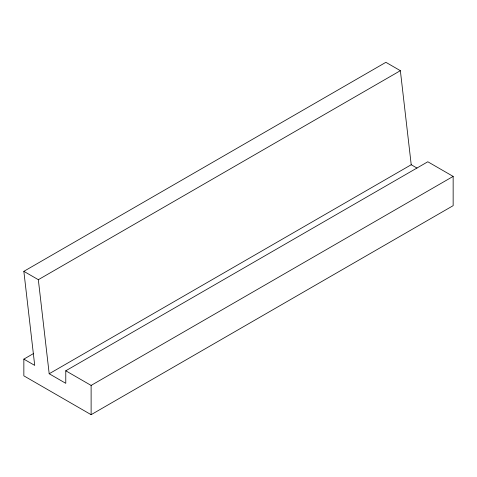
<?xml version="1.0" encoding="UTF-8"?>
<svg xmlns="http://www.w3.org/2000/svg" width="477" height="477" viewBox="0 0 477 477"><rect width="100%" height="100%" fill="white"/><g stroke="black" fill="none" stroke-linecap="round" stroke-linejoin="round"><path stroke-width="0.72" d="M23.85 271.335L38.333 279.695L49.191 373.753L65.778 383.329L65.778 370.79L427.809 161.769L453.15 176.401L453.15 205.665L91.119 414.68L23.85 375.846L23.85 359.121L34.714 365.394L23.85 271.335L385.881 62.32L400.364 70.679L411.222 164.738L416.964 168.053M38.333 279.695L400.364 70.679M23.85 359.121L33.527 353.535M49.191 373.753L411.222 164.738M65.778 370.79L91.119 385.422L453.15 176.401M91.119 385.422L91.119 414.68"/></g></svg>
